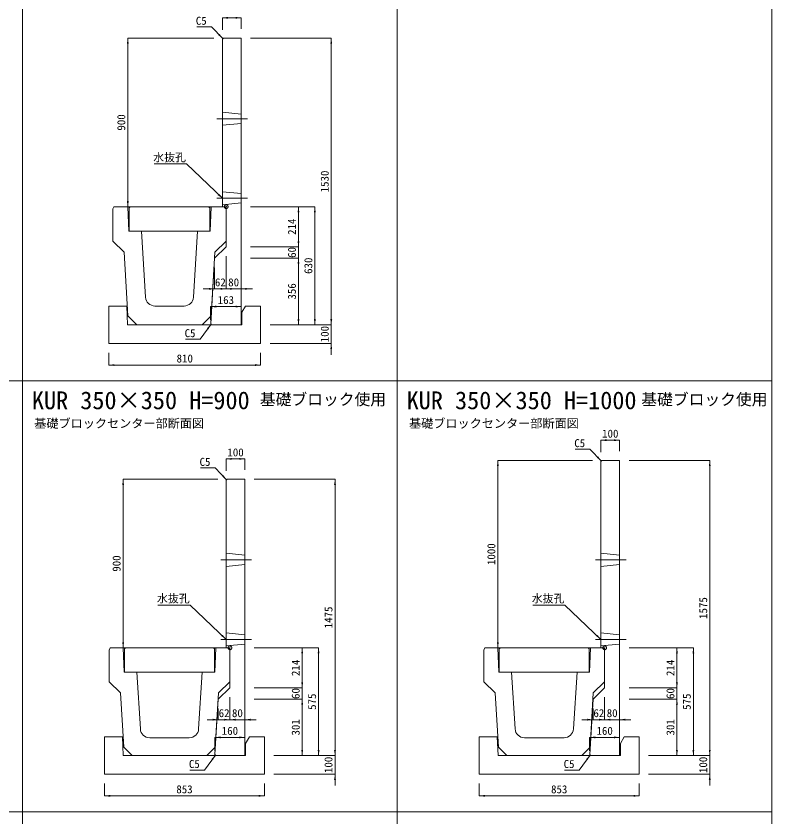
# Model space of a CAD drawing. Units: millimetres at full size, sheet at 1:40. Extents: x 86 to 35886, y -15691 to 10257.
# Drawn here: x 31852 to 35886, y -8769 to -4492 of the extents above; entities that cross this region are included whole.
import ezdxf
from ezdxf.enums import TextEntityAlignment as Align

# ---------------------------------------------------------------- set-up
doc = ezdxf.new("R2010")
doc.units = ezdxf.units.MM
doc.header["$LTSCALE"] = 40
doc.header["$PDMODE"] = 32
doc.header["$PDSIZE"] = 20
doc.linetypes.add('DASHED', pattern=[7.5, 6, -1.5])
doc.linetypes.add('USER1', pattern=[28.575, 19.05, -3.175, 3.175, -3.175])
for name, color, linetype, lineweight in [('0_2', 7, 'USER1', 5), ('パネックスKUR', 2, 'Continuous', 20), ('図枠', 5, 'Continuous', 13), ('基礎ブロック', 2, 'Continuous', 13), ('寸法線', 7, 'Continuous', 13), ('引出線', 4, 'Continuous', 13), ('本体', 2, 'Continuous', 13), ('補助線', 8, 'USER1', 13)]:
    doc.layers.add(name, color=color, linetype=linetype, lineweight=lineweight)
doc.layers.add('文字', color=7, linetype='Continuous')
doc.styles.add('ＭＳ ゴシック', font='')
doc.styles.get('ＭＳ ゴシック').set_extended_font_data('MS Gothic')

# ---------------------------------------------------------------- blocks, each defined once
blk = doc.blocks.new('filled_arrow')
at = {"color": 0, "linetype": 'Continuous', "lineweight": -2}
blk.add_solid([(7.5, 1.25), (0, 0), (7.5, -1.25)], dxfattribs=at)

msp = doc.modelspace()

# ---------------------------------------------------------------- linework, layer by layer
at = {"layer": 'パネックスKUR'}
for p, q in [((32953.23, -4615.56), (32958.23, -4610.56)), ((32953.23, -4615.56), (32953.23, -5510.56)), ((33053.23, -4610.56), (32958.23, -4610.56)), ((33053.23, -4610.56), (33053.23, -6140.56)), ((32973.23, -5510.56), (32953.23, -5510.56)), ((32973.23, -5510.56), (32973.23, -5724.56)), ((32973.23, -5724.56), (32911.23, -5784.56)), ((32911.23, -5784.56), (32890.53, -6135.57)), ((32895.23, -6140.56), (32890.53, -6135.57)), ((33053.23, -6140.56), (32895.23, -6140.56)), ((34973.23, -6870.56), (34978.23, -6865.56)), ((34973.23, -6870.56), (34973.23, -7865.56)), ((35073.23, -6865.56), (34978.23, -6865.56)), ((35073.23, -6865.56), (35073.23, -8440.56)), ((32973.23, -6970.56), (32978.23, -6965.56)), ((33073.23, -6965.56), (32978.23, -6965.56)), ((33073.23, -6965.56), (33073.23, -8440.56)), ((32973.23, -6970.56), (32973.23, -7865.56)), ((32993.23, -7865.56), (32973.23, -7865.56)), ((32993.23, -7865.56), (32993.23, -8079.56)), ((34993.23, -7865.56), (34973.23, -7865.56)), ((34993.23, -7865.56), (34993.23, -8079.56)), ((32993.23, -8079.56), (32931.23, -8139.56)), ((34993.23, -8079.56), (34931.23, -8139.56)), ((32931.23, -8139.56), (32913.53, -8435.57)), ((34931.23, -8139.56), (34913.53, -8435.57)), ((32918.23, -8440.56), (32913.53, -8435.57)), ((33073.23, -8440.56), (32918.23, -8440.56)), ((34918.23, -8440.56), (34913.53, -8435.57)), ((35073.23, -8440.56), (34918.23, -8440.56))]:
    msp.add_line(p, q, dxfattribs=at)
at = {"layer": 'パネックスKUR', "linetype": 'DASHED', "lineweight": 9}
for p, q in [((32953.23, -5005.56), (33053.23, -5015.56)), ((32953.23, -5075.56), (33053.23, -5065.56)), ((32953.23, -5430.56), (33053.23, -5440.56)), ((32953.23, -5500.56), (33053.23, -5490.56)), ((32973.23, -7360.56), (33073.23, -7370.56)), ((34973.23, -7360.56), (35073.23, -7370.56)), ((32973.23, -7430.56), (33073.23, -7420.56)), ((34973.23, -7430.56), (35073.23, -7420.56)), ((32973.23, -7785.56), (33073.23, -7795.56)), ((34973.23, -7785.56), (35073.23, -7795.56)), ((32973.23, -7855.56), (33073.23, -7845.56)), ((34973.23, -7855.56), (35073.23, -7845.56))]:
    msp.add_line(p, q, dxfattribs=at)
at = {"layer": '図枠'}
for p, q in [((31886.23, -1890.56), (31886.23, -15690.56)), ((33886.23, -1890.56), (33886.23, -15690.56)), ((35886.23, -1890.56), (35886.23, -15690.56)), ((18686.23, -6440.56), (35886.23, -6440.56)), ((18686.23, -8740.56), (35886.23, -8740.56))]:
    msp.add_line(p, q, dxfattribs=at)
at = {"layer": '基礎ブロック', "lineweight": 20}
for p, q in [((32347.23, -6240.56), (32347.23, -6040.56)), ((32347.23, -6040.56), (32442.23, -6040.56)), ((32442.23, -6040.56), (32447.23, -6140.56)), ((33057.23, -6073.56), (33076.23, -6040.56)), ((33076.23, -6040.56), (33157.23, -6040.56)), ((33157.23, -6040.56), (33157.23, -6240.56)), ((33057.23, -6140.56), (33057.23, -6073.56)), ((32447.23, -6140.56), (33057.23, -6140.56)), ((33157.23, -6240.56), (32347.23, -6240.56)), ((32324.23, -8540.56), (32324.23, -8340.56)), ((32324.23, -8340.56), (32419.23, -8340.56)), ((32419.23, -8340.56), (32424.23, -8440.56)), ((33077.23, -8376.56), (33097.23, -8340.56)), ((33077.23, -8440.56), (33077.23, -8376.56)), ((33097.23, -8340.56), (33177.23, -8340.56)), ((33177.23, -8340.56), (33177.23, -8540.56)), ((34324.23, -8540.56), (34324.23, -8340.56)), ((34324.23, -8340.56), (34419.23, -8340.56)), ((34419.23, -8340.56), (34424.23, -8440.56)), ((35077.23, -8376.56), (35097.23, -8340.56)), ((35077.23, -8440.56), (35077.23, -8376.56)), ((35097.23, -8340.56), (35177.23, -8340.56)), ((35177.23, -8340.56), (35177.23, -8540.56)), ((32424.23, -8440.56), (33077.23, -8440.56)), ((34424.23, -8440.56), (35077.23, -8440.56)), ((33177.23, -8540.56), (32324.23, -8540.56)), ((35177.23, -8540.56), (34324.23, -8540.56))]:
    msp.add_line(p, q, dxfattribs=at)
at = {"layer": '寸法線'}
for p, q in [((32953.23, -4502.01), (33053.23, -4502.01)), ((32953.23, -4565.56), (32953.23, -4502.01)), ((33053.23, -4560.56), (33053.23, -4502.01)), ((32448.23, -5510.56), (32448.23, -4610.56)), ((32908.23, -4610.56), (32448.23, -4610.56)), ((33103.23, -4610.56), (33534.07, -4610.56)), ((33534.07, -6140.56), (33534.07, -4610.56)), ((32903.23, -5510.56), (32448.23, -5510.56)), ((33103.23, -5510.56), (33446.57, -5510.56)), ((33103.23, -5510.56), (33359.07, -5510.56)), ((33359.07, -5510.56), (33359.07, -5724.56)), ((33446.57, -5510.56), (33446.57, -6140.56)), ((33053.23, -5575.56), (33053.23, -5949.16)), ((33359.07, -5664.56), (33359.07, -5844.56)), ((33103.23, -5724.56), (33359.07, -5724.56)), ((33103.23, -5724.56), (33359.07, -5724.56)), ((32973.23, -5774.56), (32973.23, -5949.16)), ((32973.23, -5774.56), (32973.23, -5949.16)), ((33103.23, -5784.56), (33359.07, -5784.56)), ((33103.23, -5784.56), (33359.07, -5784.56)), ((33359.07, -5784.56), (33359.07, -6140.56)), ((32911.23, -5834.56), (32911.23, -5949.16)), ((33033.23, -5949.16), (32851.23, -5949.16)), ((32913.23, -5949.16), (33113.23, -5949.16)), ((32890.23, -6043.64), (33053.23, -6043.64)), ((32890.23, -6115.56), (32890.23, -6043.64)), ((33053.23, -6115.56), (33053.23, -6043.64)), ((33534.07, -6080.56), (33534.07, -6300.56)), ((33207.23, -6140.56), (33534.07, -6140.56)), ((33207.23, -6140.56), (33446.57, -6140.56)), ((33207.23, -6140.56), (33359.07, -6140.56)), ((33207.23, -6140.56), (33534.07, -6140.56)), ((33207.23, -6240.56), (33534.07, -6240.56)), ((32347.23, -6290.56), (32347.23, -6355.79)), ((33157.23, -6290.56), (33157.23, -6355.79)), ((32347.23, -6355.79), (33157.23, -6355.79)), ((34973.23, -6757.01), (35073.23, -6757.01)), ((34973.23, -6820.56), (34973.23, -6757.01)), ((35073.23, -6815.56), (35073.23, -6757.01)), ((32973.23, -6857.01), (33073.23, -6857.01)), ((32973.23, -6920.56), (32973.23, -6857.01)), ((33073.23, -6915.56), (33073.23, -6857.01)), ((34423.23, -7865.56), (34423.23, -6865.56)), ((34928.23, -6865.56), (34423.23, -6865.56)), ((35123.23, -6865.56), (35554.07, -6865.56)), ((35554.07, -8440.56), (35554.07, -6865.56)), ((32423.23, -7865.56), (32423.23, -6965.56)), ((32928.23, -6965.56), (32423.23, -6965.56)), ((33123.23, -6965.56), (33554.07, -6965.56)), ((33554.07, -8440.56), (33554.07, -6965.56)), ((32923.23, -7865.56), (32423.23, -7865.56)), ((33123.23, -7865.56), (33466.57, -7865.56)), ((33123.23, -7865.56), (33379.07, -7865.56)), ((33379.07, -7865.56), (33379.07, -8079.56)), ((33466.57, -7865.56), (33466.57, -8440.56)), ((34923.23, -7865.56), (34423.23, -7865.56)), ((35123.23, -7865.56), (35466.57, -7865.56)), ((35123.23, -7865.56), (35379.07, -7865.56)), ((35379.07, -7865.56), (35379.07, -8079.56)), ((35466.57, -7865.56), (35466.57, -8440.56)), ((33379.07, -8019.56), (33379.07, -8199.56)), ((35379.07, -8019.56), (35379.07, -8199.56)), ((33123.23, -8079.56), (33379.07, -8079.56)), ((33123.23, -8079.56), (33379.07, -8079.56)), ((35123.23, -8079.56), (35379.07, -8079.56)), ((35123.23, -8079.56), (35379.07, -8079.56)), ((32993.23, -8129.56), (32993.23, -8249.16)), ((32993.23, -8129.56), (32993.23, -8249.16)), ((33123.23, -8139.56), (33379.07, -8139.56)), ((33123.23, -8139.56), (33379.07, -8139.56)), ((33379.07, -8139.56), (33379.07, -8440.56)), ((34993.23, -8129.56), (34993.23, -8249.16)), ((34993.23, -8129.56), (34993.23, -8249.16)), ((35123.23, -8139.56), (35379.07, -8139.56)), ((35123.23, -8139.56), (35379.07, -8139.56)), ((35379.07, -8139.56), (35379.07, -8440.56)), ((32931.23, -8189.56), (32931.23, -8249.16)), ((33073.23, -8189.56), (33073.23, -8249.16)), ((34931.23, -8189.56), (34931.23, -8249.16)), ((35073.23, -8189.56), (35073.23, -8249.16)), ((33053.23, -8249.16), (32871.23, -8249.16)), ((32933.23, -8249.16), (33133.23, -8249.16)), ((35053.23, -8249.16), (34871.23, -8249.16)), ((34933.23, -8249.16), (35133.23, -8249.16)), ((32913.23, -8343.64), (33073.23, -8343.64)), ((32913.23, -8415.56), (32913.23, -8343.64)), ((33073.23, -8415.56), (33073.23, -8343.64)), ((33554.07, -8380.56), (33554.07, -8600.56)), ((34913.23, -8343.64), (35073.23, -8343.64)), ((34913.23, -8415.56), (34913.23, -8343.64)), ((35073.23, -8415.56), (35073.23, -8343.64)), ((35554.07, -8380.56), (35554.07, -8600.56)), ((33227.23, -8440.56), (33554.07, -8440.56)), ((33227.23, -8440.56), (33466.57, -8440.56)), ((33227.23, -8440.56), (33379.07, -8440.56)), ((33227.23, -8440.56), (33554.07, -8440.56)), ((35227.23, -8440.56), (35554.07, -8440.56)), ((35227.23, -8440.56), (35466.57, -8440.56)), ((35227.23, -8440.56), (35379.07, -8440.56)), ((35227.23, -8440.56), (35554.07, -8440.56)), ((33227.23, -8540.56), (33554.07, -8540.56)), ((35227.23, -8540.56), (35554.07, -8540.56)), ((32324.23, -8590.56), (32324.23, -8655.79)), ((33177.23, -8590.56), (33177.23, -8655.79)), ((34324.23, -8590.56), (34324.23, -8655.79)), ((35177.23, -8590.56), (35177.23, -8655.79)), ((32324.23, -8655.79), (33177.23, -8655.79)), ((34324.23, -8655.79), (35177.23, -8655.79))]:
    msp.add_line(p, q, dxfattribs=at)
at = {"layer": '引出線'}
for points in [[(32955.73, -4613.06), (32894.24, -4550.35), (32816.47, -4550.35)], [(32953.23, -5465.56), (32760.77, -5282.12), (32589.03, -5282.12)], [(32892.88, -6138.07), (32834.45, -6218.33), (32756.68, -6218.33)], [(34975.73, -6868.06), (34914.24, -6805.35), (34836.47, -6805.35)], [(32975.73, -6968.06), (32914.24, -6905.35), (32836.47, -6905.35)], [(32973.23, -7820.56), (32780.77, -7637.12), (32609.03, -7637.12)], [(34973.23, -7820.56), (34780.77, -7637.12), (34609.03, -7637.12)], [(32915.88, -8438.07), (32857.45, -8518.33), (32779.69, -8518.33)], [(34915.88, -8438.07), (34857.45, -8518.33), (34779.69, -8518.33)]]:
    msp.add_lwpolyline(points, dxfattribs=at)
at = {"layer": '本体'}
for p, q in [((32368.23, -5522.56), (32374.23, -5510.56)), ((32374.23, -5510.56), (32448.23, -5510.56)), ((32448.23, -5510.56), (32453.23, -5640.56)), ((32893.23, -5510.56), (32888.23, -5640.56)), ((32893.23, -5510.56), (32967.23, -5510.56)), ((32973.23, -5522.56), (32967.23, -5510.56)), ((32368.23, -5522.56), (32368.23, -5694.56)), ((32973.23, -5522.56), (32973.23, -5694.56)), ((32453.23, -5640.56), (32520.73, -5640.56)), ((32520.73, -5640.56), (32542.8, -5993.68)), ((32820.73, -5640.56), (32798.66, -5993.68)), ((32820.73, -5640.56), (32888.23, -5640.56)), ((32368.23, -5694.56), (32428.73, -5752.56)), ((32973.23, -5694.56), (32912.73, -5752.56)), ((32428.73, -5752.56), (32448.87, -6093.7)), ((32912.73, -5752.56), (32892.6, -6093.7)), ((32592.7, -6040.56), (32748.76, -6040.56)), ((32495.73, -6140.56), (32448.87, -6093.7)), ((32845.73, -6140.56), (32892.6, -6093.7)), ((32495.73, -6140.56), (32845.73, -6140.56)), ((32348.23, -7877.56), (32354.23, -7865.56)), ((32354.23, -7865.56), (32423.23, -7865.56)), ((32423.23, -7865.56), (32428.23, -7995.56)), ((32918.23, -7865.56), (32913.23, -7995.56)), ((32918.23, -7865.56), (32987.23, -7865.56)), ((32993.23, -7877.56), (32987.23, -7865.56)), ((34348.23, -7877.56), (34354.23, -7865.56)), ((34354.23, -7865.56), (34423.23, -7865.56)), ((34423.23, -7865.56), (34428.23, -7995.56)), ((34918.23, -7865.56), (34913.23, -7995.56)), ((34918.23, -7865.56), (34987.23, -7865.56)), ((34993.23, -7877.56), (34987.23, -7865.56)), ((32348.23, -7877.56), (32348.23, -8047.56)), ((32993.23, -7877.56), (32993.23, -8047.56)), ((34348.23, -7877.56), (34348.23, -8047.56)), ((34993.23, -7877.56), (34993.23, -8047.56)), ((32428.23, -7995.56), (32495.73, -7995.56)), ((32495.73, -7995.56), (32515.22, -8298.77)), ((32845.73, -7995.56), (32826.24, -8298.77)), ((32845.73, -7995.56), (32913.23, -7995.56)), ((34428.23, -7995.56), (34495.73, -7995.56)), ((34495.73, -7995.56), (34515.22, -8298.77)), ((34845.73, -7995.56), (34826.24, -8298.77)), ((34845.73, -7995.56), (34913.23, -7995.56)), ((32348.23, -8047.56), (32408.73, -8105.56)), ((32993.23, -8047.56), (32932.73, -8105.56)), ((34348.23, -8047.56), (34408.73, -8105.56)), ((34993.23, -8047.56), (34932.73, -8105.56)), ((32408.73, -8105.56), (32426.29, -8396.12)), ((32932.73, -8105.56), (32915.18, -8396.12)), ((34408.73, -8105.56), (34426.29, -8396.12)), ((34932.73, -8105.56), (34915.18, -8396.12)), ((32565.12, -8345.56), (32776.34, -8345.56)), ((34565.12, -8345.56), (34776.34, -8345.56)), ((32470.73, -8440.56), (32426.29, -8396.12)), ((32870.73, -8440.56), (32915.18, -8396.12)), ((34470.73, -8440.56), (34426.29, -8396.12)), ((34870.73, -8440.56), (34915.18, -8396.12)), ((32470.73, -8440.56), (32870.73, -8440.56)), ((34470.73, -8440.56), (34870.73, -8440.56))]:
    msp.add_line(p, q, dxfattribs=at)
at = {"layer": '本体', "lineweight": 20}
for points in [[(32455.73, -5640.56), (32455.73, -5516.56), (32461.73, -5510.56), (32879.73, -5510.56), (32885.73, -5516.56), (32885.73, -5640.56)], [(32430.73, -7995.56), (32430.73, -7871.56), (32436.73, -7865.56), (32904.73, -7865.56), (32910.73, -7871.56), (32910.73, -7995.56)], [(34430.73, -7995.56), (34430.73, -7871.56), (34436.73, -7865.56), (34904.73, -7865.56), (34910.73, -7871.56), (34910.73, -7995.56)]]:
    msp.add_lwpolyline(points, close=True, dxfattribs=at)
at = {"layer": '本体'}
for centre, start, end in [((32592.7, -5990.56), 183.57633, 270), ((32748.76, -5990.56), 270, 356.42367), ((32565.12, -8295.56), 183.67824, 270), ((32776.34, -8295.56), 270, 356.32176), ((34565.12, -8295.56), 183.67824, 270), ((34776.34, -8295.56), 270, 356.32176)]:
    msp.add_arc(centre, 50, start, end, dxfattribs=at)
at = {"layer": '補助線'}
for p, q in [((32923.87, -5040.56), (33087.59, -5040.56)), ((32923.87, -5465.56), (33087.59, -5465.56)), ((32943.87, -7395.56), (33107.59, -7395.56)), ((34943.87, -7395.56), (35107.59, -7395.56)), ((32943.87, -7820.56), (33107.59, -7820.56)), ((34943.87, -7820.56), (35107.59, -7820.56))]:
    msp.add_line(p, q, dxfattribs=at)
for p in [(32973.23, -5510.56), (32993.23, -7865.56), (34993.23, -7865.56)]:
    msp.add_point(p, dxfattribs=at)

# ---------------------------------------------------------------- block references
at = {"layer": '寸法線', "xscale": 4, "yscale": 4}
for p in [(32953.23, -4502.01), (32973.23, -5949.16), (33053.23, -5949.16), (32890.23, -6043.64), (32347.23, -6355.79), (34973.23, -6757.01), (32973.23, -6857.01), (32993.23, -8249.16), (33073.23, -8249.16), (34993.23, -8249.16), (35073.23, -8249.16), (32913.23, -8343.64), (34913.23, -8343.64), (32324.23, -8655.79), (34324.23, -8655.79)]:
    msp.add_blockref('filled_arrow', p, dxfattribs=at)
for p, rotation in [((33053.23, -4502.01), 180), ((32448.23, -4610.56), 270), ((33534.07, -4610.56), 270), ((32448.23, -5510.56), 90), ((33359.07, -5510.56), 270), ((33446.57, -5510.56), 270), ((33359.07, -5724.56), 90), ((33359.07, -5724.56), 90), ((33359.07, -5784.56), 270), ((33359.07, -5784.56), 270), ((32911.23, -5949.16), 180), ((32973.23, -5949.16), 180), ((33053.23, -6043.64), 180), ((33359.07, -6140.56), 90), ((33446.57, -6140.56), 90), ((33534.07, -6140.56), 90), ((33534.07, -6140.56), 90), ((33534.07, -6240.56), 270), ((33157.23, -6355.79), 180), ((35073.23, -6757.01), 180), ((33073.23, -6857.01), 180), ((34423.23, -6865.56), 270), ((35554.07, -6865.56), 270), ((32423.23, -6965.56), 270), ((33554.07, -6965.56), 270), ((32423.23, -7865.56), 90), ((33379.07, -7865.56), 270), ((33466.57, -7865.56), 270), ((34423.23, -7865.56), 90), ((35379.07, -7865.56), 270), ((35466.57, -7865.56), 270), ((33379.07, -8079.56), 90), ((33379.07, -8079.56), 90), ((35379.07, -8079.56), 90), ((35379.07, -8079.56), 90), ((33379.07, -8139.56), 270), ((33379.07, -8139.56), 270), ((35379.07, -8139.56), 270), ((35379.07, -8139.56), 270), ((32931.23, -8249.16), 180), ((32993.23, -8249.16), 180), ((34931.23, -8249.16), 180), ((34993.23, -8249.16), 180), ((33073.23, -8343.64), 180), ((35073.23, -8343.64), 180), ((33379.07, -8440.56), 90), ((33466.57, -8440.56), 90), ((33554.07, -8440.56), 90), ((33554.07, -8440.56), 90), ((35379.07, -8440.56), 90), ((35466.57, -8440.56), 90), ((35554.07, -8440.56), 90), ((35554.07, -8440.56), 90), ((33554.07, -8540.56), 270), ((35554.07, -8540.56), 270), ((33177.23, -8655.79), 180), ((35177.23, -8655.79), 180)]:
    msp.add_blockref('filled_arrow', p, dxfattribs=dict(at, rotation=rotation))
at = {"layer": '引出線', "xscale": 4, "yscale": 4}
for p, rotation in [((32955.73, -4613.06), 134.4), ((32953.23, -5465.56), 136.4), ((32892.88, -6138.07), 233.9), ((34975.73, -6868.06), 134.4), ((32975.73, -6968.06), 134.4), ((32973.23, -7820.56), 136.4), ((34973.23, -7820.56), 136.4), ((32915.88, -8438.07), 233.9), ((34915.88, -8438.07), 233.9)]:
    msp.add_blockref('filled_arrow', p, dxfattribs=dict(at, rotation=rotation))

# ---------------------------------------------------------------- texts
at = {"layer": '0_2', "style": 'ＭＳ ゴシック'}
for p in [(31948.99, -6704.99), (33948.99, -6704.99)]:
    msp.add_text('基礎ブロックセンター部断面図', height=47.47, dxfattribs=at).set_placement(p, align=Align.BOTTOM_LEFT)
at = {"layer": '寸法線', "style": 'ＭＳ ゴシック'}
for s, p in [('900', (32413.23, -5060.56)), ('1530', (33499.07, -5375.56)), ('214', (33324.07, -5617.56)), ('60', (33324.07, -5754.56)), ('630', (33411.57, -5825.56)), ('356', (33324.07, -5962.56)), ('100', (33499.07, -6190.56)), ('1000', (34388.23, -7365.56)), ('900', (32388.23, -7415.56)), ('1575', (35519.07, -7653.06)), ('1475', (33519.07, -7703.06)), ('214', (33344.07, -7972.56)), ('214', (35344.07, -7972.56)), ('60', (33344.07, -8109.56)), ('575', (33431.57, -8153.06)), ('60', (35344.07, -8109.56)), ('575', (35431.57, -8153.06)), ('301', (33344.07, -8290.06)), ('301', (35344.07, -8290.06)), ('100', (33519.07, -8490.56)), ('100', (35519.07, -8490.56))]:
    msp.add_text(s, height=42.72, rotation=90, dxfattribs=at).set_placement(p, align=Align.MIDDLE_CENTER)
for s, p in [('62', (32942.23, -5914.16)), ('80', (33013.23, -5914.16)), ('163', (32971.73, -6008.64)), ('810', (32752.23, -6320.79)), ('100', (35023.23, -6722.01)), ('100', (33023.23, -6822.01)), ('62', (32962.23, -8214.16)), ('80', (33033.23, -8214.16)), ('62', (34962.23, -8214.16)), ('80', (35033.23, -8214.16)), ('160', (32993.23, -8308.64)), ('160', (34993.23, -8308.64)), ('853', (32750.73, -8620.79)), ('853', (34750.73, -8620.79))]:
    msp.add_text(s, height=42.72, dxfattribs=at).set_placement(p, align=Align.MIDDLE_CENTER)
at = {"layer": '引出線', "style": 'ＭＳ ゴシック'}
for s, p in [('C5', (32869.24, -4496.35)), ('水抜孔', (32758.52, -5225.83)), ('C5', (32809.45, -6164.33)), ('C5', (34889.24, -6751.35)), ('C5', (32889.24, -6851.35)), ('水抜孔', (32778.52, -7580.83)), ('水抜孔', (34778.52, -7580.83)), ('C5', (32832.45, -8464.33)), ('C5', (34832.45, -8464.33))]:
    msp.add_text(s, height=42.72, dxfattribs=at).set_placement(p, align=Align.TOP_RIGHT)
at = {"layer": '文字', "style": 'ＭＳ ゴシック'}
for s, p in [('KUR 350×350 H=900', (31936.23, -6620.06)), ('KUR 350×350 H=1000', (33936.23, -6620.06))]:
    msp.add_text(s, height=94.94, dxfattribs=at).set_placement(p, align=Align.BOTTOM_LEFT)
for p in [(33826.61, -6539.1), (35862.23, -6539.1)]:
    msp.add_text('基礎ブロック使用', height=61.71, dxfattribs=at).set_placement(p, align=Align.MIDDLE_RIGHT)

doc.saveas('drawing.dxf')
